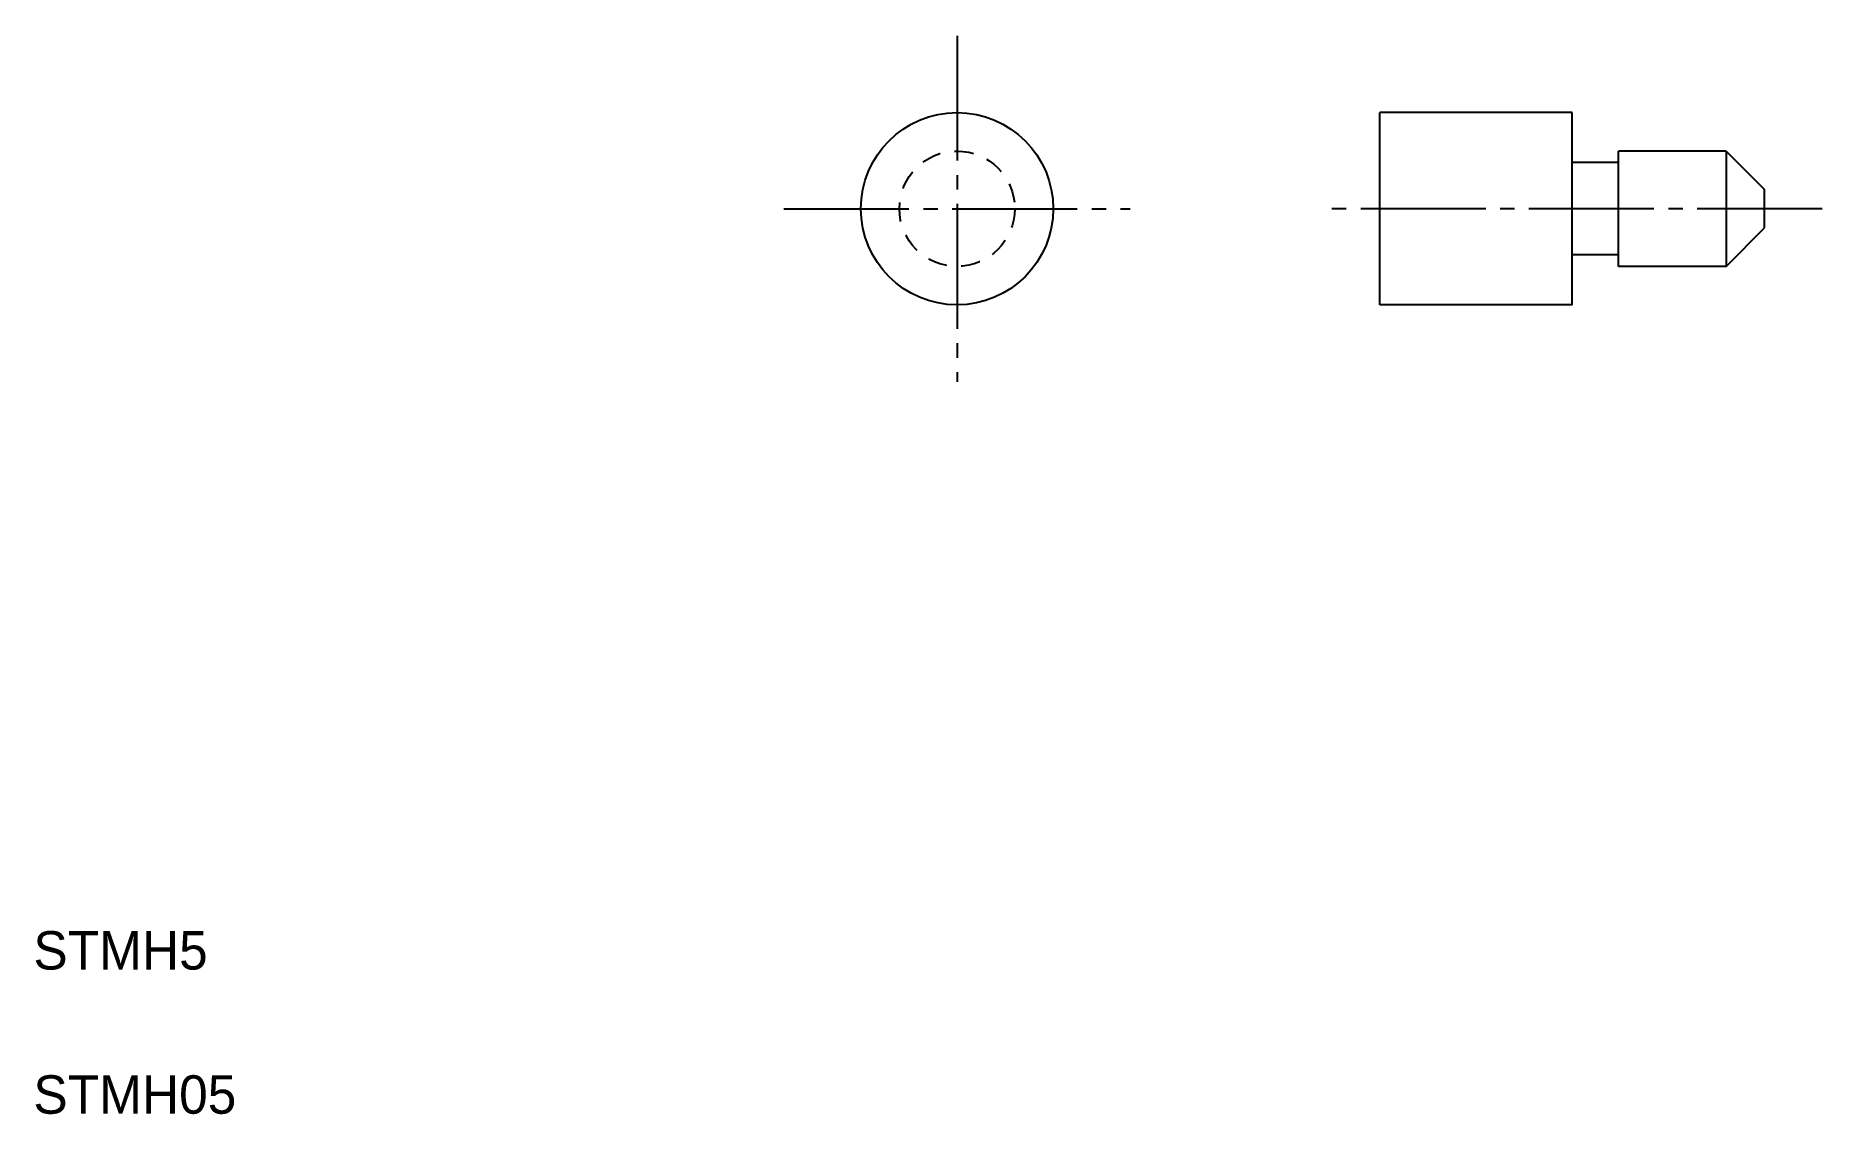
# Model space of a CAD drawing. Extents: x 2.6 to 49, y 2.5 to 30.5.
import ezdxf

# ---------------------------------------------------------------- set-up
doc = ezdxf.new("R2010")
doc.units = 0
doc.header["$LTSCALE"] = 0.25
doc.linetypes.add('CENTER', pattern=[17.5, 13, -1.5, 1.5, -1.5])
doc.linetypes.add('DASHED', pattern=[3.5, 2, -1.5])
doc.layers.get('0').update_dxf_attribs({"linetype": 'CONTINUOUS'})
doc.layers.add('CENTER', color=1, linetype='CENTER')

msp = doc.modelspace()

# ---------------------------------------------------------------- linework, layer by layer
at = {"color": 7, "linetype": 'CONTINUOUS'}
for p, q in [((42.511, 28.539), (37.511, 28.539)), ((37.511, 23.539), (37.511, 28.539)), ((42.511, 23.539), (42.511, 28.539)), ((46.511, 27.539), (43.711, 27.539)), ((43.711, 24.539), (43.711, 27.539)), ((46.511, 27.539), (47.511, 26.539)), ((43.711, 27.239), (42.511, 27.239)), ((47.511, 25.539), (47.511, 26.539)), ((46.511, 24.539), (47.511, 25.539)), ((43.711, 24.839), (42.511, 24.839)), ((46.511, 24.539), (43.711, 24.539)), ((42.511, 23.539), (37.511, 23.539))]:
    msp.add_line(p, q, dxfattribs=at)
for p, q in [((46.511, 27.539), (46.511, 24.539)), ((43.711, 26.039), (43.712, 26.039)), ((43.711, 25.289), (43.711, 25.289))]:
    msp.add_line(p, q)
msp.add_circle((26.516, 26.039), 2.5)
at = {"color": 3, "linetype": 'DASHED'}
msp.add_circle((26.516, 26.039), 1.5, dxfattribs=at)
at = {"layer": 'CENTER', "color": 1, "linetype": 'CENTER'}
for p, q in [((26.516, 30.539), (26.516, 21.539)), ((22.016, 26.039), (31.016, 26.039)), ((49.011, 26.039), (36.011, 26.039))]:
    msp.add_line(p, q, dxfattribs=at)

# ---------------------------------------------------------------- texts
for s, p in [('STMH5', (2.5, 6.25)), ('STMH05', (2.5, 2.5))]:
    msp.add_text(s, height=1).set_placement(p)

doc.saveas('drawing.dxf')
